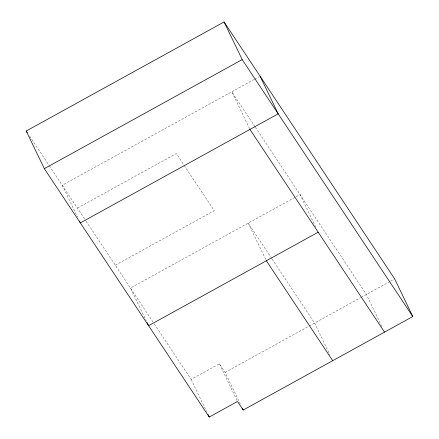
<?xml version="1.0" encoding="UTF-8"?>
<svg xmlns="http://www.w3.org/2000/svg" width="439" height="439" viewBox="0 0 439 439"><rect width="100%" height="100%" fill="white"/><g stroke="black" fill="none" stroke-linecap="round" stroke-linejoin="round"><path stroke-width="0.33" stroke-dasharray="2.19 1.65" d="M254.197 79.443L62.228 185.258L77.676 217.354M254.691 79.168L258.906 76.847M77.396 208.102L176.319 153.568L184.281 165.558M115.303 265.2L214.232 210.671L184.66 166.129M154.352 324.015L191.124 379.4L219.39 363.821L225.075 372.387L241.115 405.713M225.075 372.387L308.573 326.358M309.177 326.029L360.446 297.768M361.039 297.439L389.958 281.498M390.545 281.174L394.666 278.902M254.944 126.608L231.819 91.778L249.643 128.808M255.322 127.178L366.4 294.481L382.144 327.192M271.741 258.522L248.238 223.122L265.765 259.537M272.125 259.098L314.582 323.049L330.029 355.14M29.627 136.156L48.959 165.273M49.338 165.849L85.731 220.663M86.115 221.234L153.974 323.444M315.8 227.27L300.056 194.559L130.465 288.039L146.209 320.75M219.39 363.821L237.214 400.851M191.124 379.4L206.571 411.497"/><path stroke-width="0.66" d="M26.214 131.014L224.071 21.95L394.666 278.902L412.786 316.552L243.195 410.037L237.51 401.471L209.244 417.05L44.334 168.664L26.214 131.014L27.35 132.726M44.334 168.664L242.191 59.6L412.786 316.552M318.176 232.204L148.585 325.689L147.103 322.605M249.939 129.423L384.52 332.131M266.358 260.771L332.702 360.693M260.086 76.194L278.205 113.844L80.348 222.908L79.459 221.058M224.071 21.95L242.191 59.6M242.306 408.182L243.195 410.037M208.053 414.581L209.244 417.05"/></g></svg>
